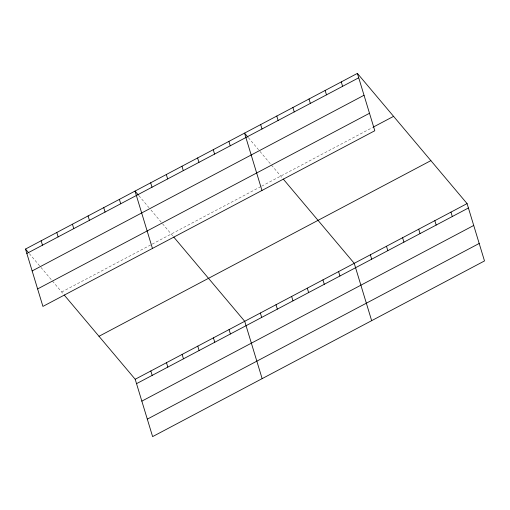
<?xml version="1.0" encoding="UTF-8"?>
<svg xmlns="http://www.w3.org/2000/svg" width="510" height="510" viewBox="0 0 510 510"><rect width="100%" height="100%" fill="white"/><g stroke="black" fill="none" stroke-linecap="round" stroke-linejoin="round"><path stroke-width="0.38" stroke-dasharray="2.55 1.91" d="M61.697 292.026L151.495 244.5M152.171 244.137L261.012 186.526M261.694 186.163L372.555 127.487M248.402 137.7L258.538 149.73M259.985 151.451L282.731 178.443M138.886 195.674L149.016 207.704M150.947 209.992L162.052 223.17M162.531 223.743L172.712 235.824M29.363 253.642L39.978 266.245M40.947 267.393L63.189 293.798"/><path stroke-width="0.76" d="M357.382 73.389L374.805 130.738L42.923 306.408L25.5 249.058L357.382 73.389L467.077 203.592L484.5 260.941L152.618 436.611L135.195 379.261L64.183 294.978M26.839 253.464L358.721 77.794M32.149 270.938L364.032 95.262M37.612 288.934L369.501 113.265M373.256 127.111L393.58 116.356M98.991 336.294L430.88 160.624M135.195 379.261L467.077 203.592M136.533 383.667L468.416 207.997M141.837 401.14L473.72 225.465M147.307 419.143L479.19 243.468M247.924 137.126L244.545 133.116L261.968 190.466M283.228 179.035L354.233 263.319L371.662 320.669M138.401 195.101L135.023 191.091L152.445 248.44M173.706 237.003L244.717 321.294L262.14 378.643M25.5 249.058L28.394 252.495M450.955 212.122L452.293 216.527M434.839 220.658L436.171 225.063M418.716 229.188L420.055 233.593M402.594 237.724L403.933 242.129M341.267 81.919L342.599 86.324M386.478 246.253L387.817 250.659M325.144 90.455L326.483 94.86M370.356 254.79L371.694 259.195M309.022 98.985L310.36 103.39M292.906 107.521L294.244 111.926M338.589 271.601L339.928 276.006M276.783 116.05L278.122 120.456M322.945 279.882L324.284 284.287M260.661 124.587L262 128.985M307.3 288.163L308.633 292.568M291.65 296.444L292.989 300.849M228.894 141.398L230.233 145.803M276.006 304.731L277.344 309.13M213.25 149.679L214.589 154.084M260.361 313.012L261.7 317.418M197.606 157.96L198.945 162.365M181.962 166.241L183.3 170.646M229.066 329.575L230.405 333.98M166.311 174.522L167.65 178.927M213.422 337.856L214.761 342.261M150.667 182.809L152.005 187.208M197.778 346.137L199.117 350.542M182.127 354.418L183.466 358.823M119.378 199.372L120.717 203.777M166.483 362.699L167.822 367.104M103.728 207.653L105.066 212.058M150.839 370.98L152.178 375.385M88.083 215.934L89.422 220.339M72.439 224.215L73.778 228.62M56.795 232.496L58.127 236.901M41.144 240.777L42.483 245.183"/></g></svg>
